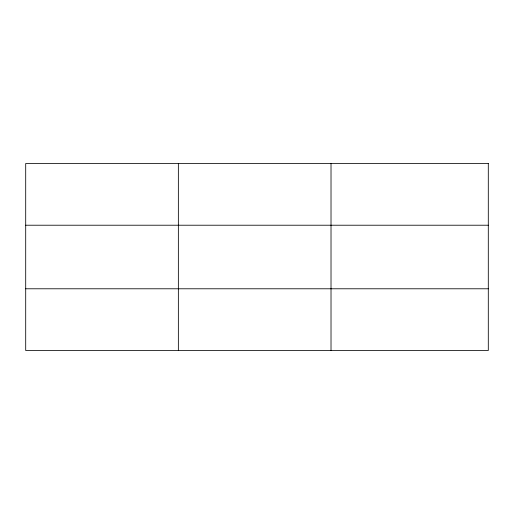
<?xml version="1.0" encoding="UTF-8"?>
<svg xmlns="http://www.w3.org/2000/svg" width="514" height="514" viewBox="0 0 514 514"><rect width="100%" height="100%" fill="white"/><g stroke="black" fill="none" stroke-linecap="round" stroke-linejoin="round"><path stroke-width="0.77" d="M178.358 350.49L178.358 163.51M331.016 350.49L331.016 163.51M25.7 225.216L488.3 225.216M25.7 288.784L488.3 288.784M488.3 163.51L488.3 350.49L25.7 350.49L25.7 163.51L488.3 163.51"/></g></svg>
